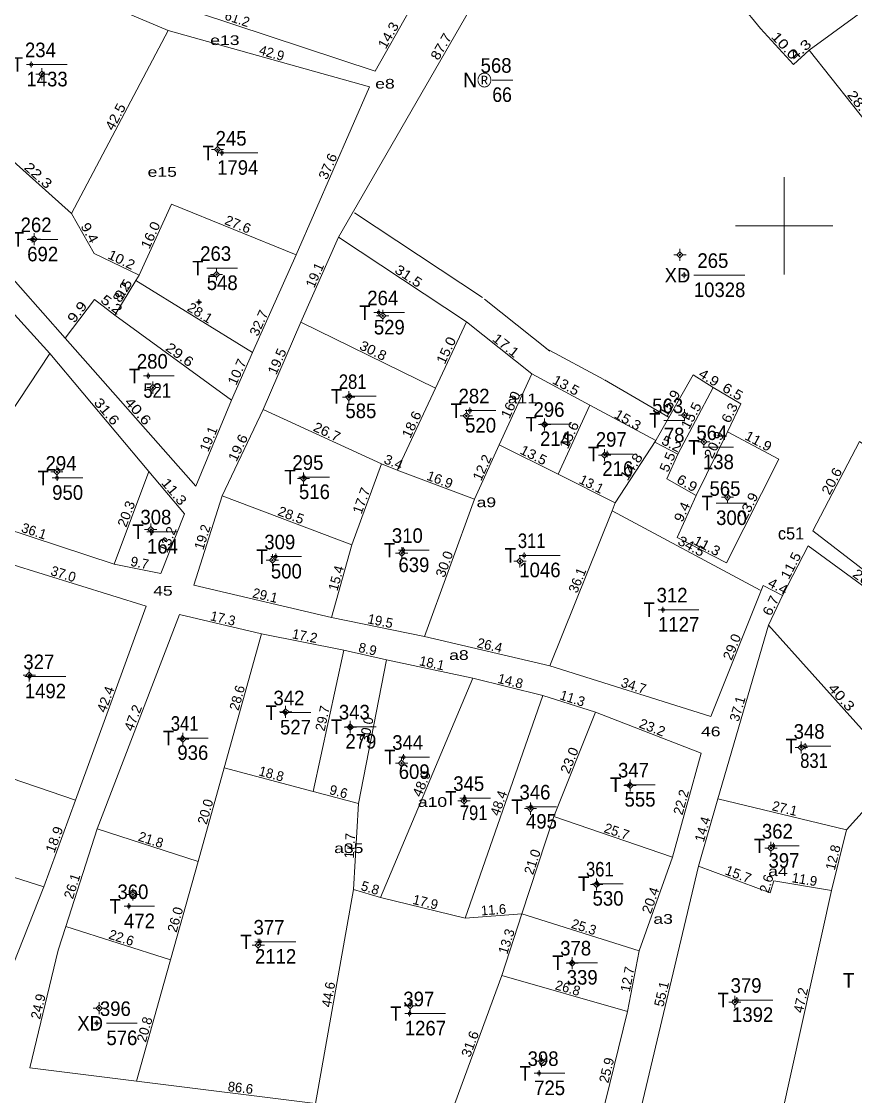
# Model space of a CAD drawing. Header units: metres. Extents: x 399620 to 400794, y 48506 to 49842.
# Drawn here: x 400043.2 to 400214.7, y 49221 to 49442 of the extents above; entities that cross this region are included whole.
import ezdxf
from ezdxf.enums import TextEntityAlignment as Align

# ---------------------------------------------------------------- set-up
doc = ezdxf.new("R2010")
doc.units = ezdxf.units.M
doc.header["$LTSCALE"] = 0.8
for name, color, linetype, lineweight in [('11', 7, 'Continuous', 13), ('15', 7, 'Continuous', 13), ('22', 7, 'Continuous', 13), ('51', 7, 'Continuous', 13), ('63', 7, 'Continuous', 13)]:
    doc.layers.add(name, color=color, linetype=linetype, lineweight=lineweight)
doc.layers.add('50', color=7, linetype='Continuous')

msp = doc.modelspace()

# ---------------------------------------------------------------- hatches: boundary and pattern name
at = {"layer": '11'}
for points in [[(400047.5306, 49431.1962, 1), (400047.2306, 49431.1962, 1)], [(400083.6585, 49415.694, 1), (400083.3585, 49415.694, 1)], [(400045.9972, 49397.2714, 1), (400045.6972, 49397.2714, 1)], [(400178.7148, 49394.0635, 1), (400178.4148, 49394.0635, 1)], [(400083.4556, 49390.0342, 1), (400083.1556, 49390.0342, 1)], [(400117.6182, 49381.5288, 1), (400117.3182, 49381.5288, 1)], [(400070.3777, 49366.7545, 1), (400070.0777, 49366.7545, 1)], [(400070.3777, 49366.7545, 1), (400070.0777, 49366.7545, 1)], [(400110.6333, 49364.7572, 1), (400110.3333, 49364.7572, 1)], [(400134.8128, 49360.92, 1), (400134.5128, 49360.92, 1)], [(400179.635, 49361.0845, 1), (400179.335, 49361.0845, 1)], [(400150.904, 49359.1722, 1), (400150.604, 49359.1722, 1)], [(400183.6151, 49355.6138, 1), (400183.3151, 49355.6138, 1)], [(400163.2279, 49352.847, 1), (400162.9279, 49352.847, 1)], [(400050.637, 49349.4308, 1), (400050.337, 49349.4308, 1)], [(400101.332, 49348.0706, 1), (400101.032, 49348.0706, 1)], [(400188.4885, 49344.1966, 1), (400188.1885, 49344.1966, 1)], [(400069.9347, 49337.564, 1), (400069.6347, 49337.564, 1)], [(400121.5345, 49332.6867, 1), (400121.2345, 49332.6867, 1)], [(400094.9427, 49331.2607, 1), (400094.6427, 49331.2607, 1)], [(400145.8408, 49331.0412, 1), (400145.5408, 49331.0412, 1)], [(400044.9686, 49307.5931, 1), (400044.6686, 49307.5931, 1)], [(400097.6712, 49300.0731, 1), (400097.3712, 49300.0731, 1)], [(400110.9609, 49296.9588, 1), (400110.6609, 49296.9588, 1)], [(400076.5346, 49294.4813, 1), (400076.2346, 49294.4813, 1)], [(400203.6706, 49292.7309, 1), (400203.3706, 49292.7309, 1)], [(400121.4972, 49289.4959, 1), (400121.1972, 49289.4959, 1)], [(400168.4569, 49284.9253, 1), (400168.1569, 49284.9253, 1)], [(400134.325, 49281.7639, 1), (400134.025, 49281.7639, 1)], [(400147.9978, 49280.1695, 1), (400147.6978, 49280.1695, 1)], [(400197.4321, 49272.0739, 1), (400197.1321, 49272.0739, 1)], [(400161.5983, 49264.5879, 1), (400161.2983, 49264.5879, 1)], [(400066.2202, 49262.5126, 1), (400065.9202, 49262.5126, 1)], [(400092.0357, 49252.1216, 1), (400091.7357, 49252.1216, 1)], [(400156.5471, 49248.3903, 1), (400156.2471, 49248.3903, 1)], [(400123.2628, 49239.6268, 1), (400122.9628, 49239.6268, 1)], [(400190.0228, 49240.3983, 1), (400189.7228, 49240.3983, 1)], [(400059.3248, 49239.1563, 1), (400059.0248, 49239.1563, 1)], [(400150.2345, 49228.2391, 1), (400149.9345, 49228.2391, 1)]]:
    msp.add_hatch(color=256, dxfattribs=at).paths.add_polyline_path(points)
at = {"layer": '51'}
for points in [[(400045.3059, 49433.1987, 1), (400045.1559, 49433.1987, 1)], [(400084.5069, 49415.0204, 1), (400084.3569, 49415.0204, 1)], [(400045.4666, 49397.2248, 1), (400045.3166, 49397.2248, 1)], [(400179.49, 49389.8744, 1), (400179.34, 49389.8744, 1)], [(400079.7503, 49384.3149, 1), (400079.6003, 49384.3149, 1)], [(400116.7142, 49382.1852, 1), (400116.5642, 49382.1852, 1)], [(400069.3567, 49369.165, 1), (400069.2067, 49369.165, 1)], [(400110.8743, 49364.975, 1), (400110.7243, 49364.975, 1)], [(400135.4844, 49362.0151, 1), (400135.3344, 49362.0151, 1)], [(400150.8982, 49359.2448, 1), (400150.7482, 49359.2448, 1)], [(400163.6927, 49353.0954, 1), (400163.5427, 49353.0954, 1)], [(400050.5992, 49348.184, 1), (400050.4492, 49348.184, 1)], [(400101.334, 49348.3405, 1), (400101.184, 49348.3405, 1)], [(400070.0838, 49337.1166, 1), (400069.9338, 49337.1166, 1)], [(400121.7791, 49333.3246, 1), (400121.6291, 49333.3246, 1)], [(400146.6238, 49332.2548, 1), (400146.4738, 49332.2548, 1)], [(400095.5574, 49332.0053, 1), (400095.4074, 49332.0053, 1)], [(400175.149, 49321.0749, 1), (400174.999, 49321.0749, 1)], [(400044.9744, 49307.3652, 1), (400044.8244, 49307.3652, 1)], [(400097.4368, 49299.9296, 1), (400097.2868, 49299.9296, 1)], [(400110.877, 49297.0204, 1), (400110.727, 49297.0204, 1)], [(400076.3309, 49294.6896, 1), (400076.1809, 49294.6896, 1)], [(400204.365, 49293.0485, 1), (400204.215, 49293.0485, 1)], [(400121.8396, 49290.7773, 1), (400121.6896, 49290.7773, 1)], [(400168.2684, 49285.0898, 1), (400168.1184, 49285.0898, 1)], [(400134.3929, 49282.3151, 1), (400134.2429, 49282.3151, 1)], [(400147.9998, 49280.5556, 1), (400147.8498, 49280.5556, 1)], [(400197.8489, 49272.5251, 1), (400197.6989, 49272.5251, 1)], [(400161.6834, 49264.7155, 1), (400161.5334, 49264.7155, 1)], [(400065.3616, 49260.09, 1), (400065.2116, 49260.09, 1)], [(400092.2874, 49252.7797, 1), (400092.1374, 49252.7797, 1)], [(400156.3719, 49248.4748, 1), (400156.2219, 49248.4748, 1)], [(400190.3589, 49240.8056, 1), (400190.2089, 49240.8056, 1)], [(400123.0843, 49238.0346, 1), (400122.9343, 49238.0346, 1)], [(400058.7591, 49236.0402, 1), (400058.6091, 49236.0402, 1)], [(400149.6795, 49225.7634, 1), (400149.5295, 49225.7634, 1)]]:
    msp.add_hatch(color=256, dxfattribs=at).paths.add_polyline_path(points)

# ---------------------------------------------------------------- linework, layer by layer
at = {"layer": '11'}
for p, q in [((400047.38, 49432.45), (400047.38, 49431.82)), ((400046.76, 49431.2), (400046.13, 49431.2)), ((400047.38, 49430.57), (400047.38, 49429.95)), ((400048.63, 49431.2), (400048.01, 49431.2)), ((400083.51, 49416.94), (400083.51, 49416.32)), ((400082.88, 49415.69), (400082.26, 49415.69)), ((400083.51, 49415.07), (400083.51, 49414.44)), ((400084.76, 49415.69), (400084.13, 49415.69)), ((400045.85, 49398.52), (400045.85, 49397.9)), ((400045.22, 49397.27), (400044.6, 49397.27)), ((400045.85, 49396.65), (400045.85, 49396.02)), ((400047.1, 49397.27), (400046.47, 49397.27)), ((400178.57, 49395.31), (400178.57, 49394.69)), ((400177.94, 49394.06), (400177.32, 49394.06)), ((400178.57, 49393.44), (400178.57, 49392.81)), ((400179.82, 49394.06), (400179.19, 49394.06)), ((400082.68, 49390.03), (400082.06, 49390.03)), ((400083.31, 49391.28), (400083.31, 49390.66)), ((400084.56, 49390.03), (400083.93, 49390.03)), ((400083.31, 49389.41), (400083.31, 49388.78)), ((400116.84, 49381.53), (400116.22, 49381.53)), ((400117.47, 49382.78), (400117.47, 49382.15)), ((400117.47, 49380.9), (400117.47, 49380.28)), ((400118.72, 49381.53), (400118.09, 49381.53)), ((400070.23, 49368), (400070.23, 49367.38)), ((400070.23, 49368), (400070.23, 49367.38)), ((400069.6, 49366.75), (400068.98, 49366.75)), ((400069.6, 49366.75), (400068.98, 49366.75)), ((400070.23, 49366.13), (400070.23, 49365.5)), ((400070.23, 49366.13), (400070.23, 49365.5)), ((400071.48, 49366.75), (400070.85, 49366.75)), ((400071.48, 49366.75), (400070.85, 49366.75)), ((400110.48, 49366.01), (400110.48, 49365.38)), ((400109.86, 49364.76), (400109.23, 49364.76)), ((400110.48, 49364.13), (400110.48, 49363.51)), ((400111.73, 49364.76), (400111.11, 49364.76)), ((400134.04, 49360.92), (400133.41, 49360.92)), ((400134.66, 49362.17), (400134.66, 49361.54)), ((400135.91, 49360.92), (400135.29, 49360.92)), ((400178.86, 49361.08), (400178.24, 49361.08)), ((400179.49, 49362.33), (400179.49, 49361.71)), ((400180.74, 49361.08), (400180.11, 49361.08)), ((400134.66, 49360.29), (400134.66, 49359.67)), ((400150.13, 49359.17), (400149.5, 49359.17)), ((400150.75, 49360.42), (400150.75, 49359.8)), ((400152, 49359.17), (400151.38, 49359.17)), ((400179.49, 49360.46), (400179.49, 49359.83)), ((400150.75, 49358.55), (400150.75, 49357.92)), ((400183.47, 49356.86), (400183.47, 49356.24)), ((400182.84, 49355.61), (400182.22, 49355.61)), ((400183.47, 49354.99), (400183.47, 49354.36)), ((400184.72, 49355.61), (400184.09, 49355.61)), ((400162.45, 49352.85), (400161.83, 49352.85)), ((400163.08, 49354.1), (400163.08, 49353.47)), ((400163.08, 49352.22), (400163.08, 49351.6)), ((400164.33, 49352.85), (400163.7, 49352.85)), ((400050.49, 49350.68), (400050.49, 49350.06)), ((400049.86, 49349.43), (400049.24, 49349.43)), ((400050.49, 49348.81), (400050.49, 49348.18)), ((400051.74, 49349.43), (400051.11, 49349.43)), ((400100.56, 49348.07), (400099.93, 49348.07)), ((400101.18, 49349.32), (400101.18, 49348.7)), ((400102.43, 49348.07), (400101.81, 49348.07)), ((400101.18, 49347.45), (400101.18, 49346.82)), ((400188.34, 49345.45), (400188.34, 49344.82)), ((400187.71, 49344.2), (400187.09, 49344.2)), ((400188.34, 49343.57), (400188.34, 49342.95)), ((400189.59, 49344.2), (400188.96, 49344.2)), ((400069.78, 49338.81), (400069.78, 49338.19)), ((400069.16, 49337.56), (400068.53, 49337.56)), ((400069.78, 49336.94), (400069.78, 49336.31)), ((400071.03, 49337.56), (400070.41, 49337.56)), ((400094.79, 49332.51), (400094.79, 49331.89)), ((400120.76, 49332.69), (400120.13, 49332.69)), ((400121.38, 49333.94), (400121.38, 49333.31)), ((400122.63, 49332.69), (400122.01, 49332.69)), ((400145.69, 49332.29), (400145.69, 49331.67)), ((400094.17, 49331.26), (400093.54, 49331.26)), ((400094.79, 49330.64), (400094.79, 49330.01)), ((400096.04, 49331.26), (400095.42, 49331.26)), ((400121.38, 49332.06), (400121.38, 49331.44)), ((400145.07, 49331.04), (400144.44, 49331.04)), ((400145.69, 49330.42), (400145.69, 49329.79)), ((400146.94, 49331.04), (400146.32, 49331.04)), ((400044.82, 49308.84), (400044.82, 49308.22)), ((400044.19, 49307.59), (400043.57, 49307.59)), ((400044.82, 49306.97), (400044.82, 49306.34)), ((400046.07, 49307.59), (400045.44, 49307.59)), ((400097.52, 49301.32), (400097.52, 49300.7)), ((400096.9, 49300.07), (400096.27, 49300.07)), ((400097.52, 49299.45), (400097.52, 49298.82)), ((400098.77, 49300.07), (400098.15, 49300.07)), ((400110.19, 49296.96), (400109.56, 49296.96)), ((400110.81, 49298.21), (400110.81, 49297.58)), ((400112.06, 49296.96), (400111.44, 49296.96)), ((400076.38, 49295.73), (400076.38, 49295.11)), ((400110.81, 49296.33), (400110.81, 49295.71)), ((400075.76, 49294.48), (400075.13, 49294.48)), ((400076.38, 49293.86), (400076.38, 49293.23)), ((400077.63, 49294.48), (400077.01, 49294.48)), ((400202.9, 49292.73), (400202.27, 49292.73)), ((400203.52, 49293.98), (400203.52, 49293.36)), ((400204.77, 49292.73), (400204.15, 49292.73)), ((400121.35, 49290.75), (400121.35, 49290.12)), ((400203.52, 49292.11), (400203.52, 49291.48)), ((400120.72, 49289.5), (400120.1, 49289.5)), ((400121.35, 49288.87), (400121.35, 49288.25)), ((400122.6, 49289.5), (400121.97, 49289.5)), ((400168.31, 49286.18), (400168.31, 49285.55)), ((400167.68, 49284.93), (400167.06, 49284.93)), ((400168.31, 49284.3), (400168.31, 49283.68)), ((400169.56, 49284.93), (400168.93, 49284.93)), ((400133.55, 49281.76), (400132.93, 49281.76)), ((400134.18, 49283.01), (400134.18, 49282.39)), ((400135.43, 49281.76), (400134.8, 49281.76)), ((400147.85, 49281.42), (400147.85, 49280.79)), ((400134.18, 49281.14), (400134.18, 49280.51)), ((400147.22, 49280.17), (400146.6, 49280.17)), ((400147.85, 49279.54), (400147.85, 49278.92)), ((400149.1, 49280.17), (400148.47, 49280.17)), ((400197.28, 49273.32), (400197.28, 49272.7)), ((400196.66, 49272.07), (400196.03, 49272.07)), ((400197.28, 49271.45), (400197.28, 49270.82)), ((400198.53, 49272.07), (400197.91, 49272.07)), ((400066.07, 49263.76), (400066.07, 49263.14)), ((400160.82, 49264.59), (400160.2, 49264.59)), ((400161.45, 49265.84), (400161.45, 49265.21)), ((400161.45, 49263.96), (400161.45, 49263.34)), ((400162.7, 49264.59), (400162.07, 49264.59)), ((400065.45, 49262.51), (400064.82, 49262.51)), ((400066.07, 49261.89), (400066.07, 49261.26)), ((400067.32, 49262.51), (400066.7, 49262.51)), ((400091.89, 49253.37), (400091.89, 49252.75)), ((400091.26, 49252.12), (400090.64, 49252.12)), ((400091.89, 49251.5), (400091.89, 49250.87)), ((400093.14, 49252.12), (400092.51, 49252.12)), ((400155.77, 49248.39), (400155.15, 49248.39)), ((400156.4, 49249.64), (400156.4, 49249.02)), ((400157.65, 49248.39), (400157.02, 49248.39)), ((400156.4, 49247.77), (400156.4, 49247.14)), ((400189.87, 49241.65), (400189.87, 49241.02)), ((400059.18, 49240.41), (400059.18, 49239.78)), ((400122.49, 49239.63), (400121.86, 49239.63)), ((400123.11, 49240.88), (400123.11, 49240.25)), ((400124.36, 49239.63), (400123.74, 49239.63)), ((400189.25, 49240.4), (400188.62, 49240.4)), ((400189.87, 49239.77), (400189.87, 49239.15)), ((400191.12, 49240.4), (400190.5, 49240.4)), ((400058.55, 49239.16), (400057.93, 49239.16)), ((400059.18, 49238.53), (400059.18, 49237.91)), ((400060.43, 49239.16), (400059.8, 49239.16)), ((400123.11, 49239), (400123.11, 49238.38)), ((400150.08, 49229.49), (400150.08, 49228.86)), ((400149.46, 49228.24), (400148.83, 49228.24)), ((400150.08, 49227.61), (400150.08, 49226.99)), ((400151.33, 49228.24), (400150.71, 49228.24))]:
    msp.add_line(p, q, dxfattribs=at)
for points in [[(400047.38, 49431.82), (400046.76, 49431.2), (400047.38, 49430.57), (400048.01, 49431.2)], [(400083.51, 49416.32), (400082.88, 49415.69), (400083.51, 49415.07), (400084.13, 49415.69)], [(400045.85, 49397.9), (400045.22, 49397.27), (400045.85, 49396.65), (400046.47, 49397.27)], [(400178.57, 49394.69), (400177.94, 49394.06), (400178.57, 49393.44), (400179.19, 49394.06)], [(400083.31, 49390.66), (400082.68, 49390.03), (400083.31, 49389.41), (400083.93, 49390.03)], [(400117.47, 49382.15), (400116.84, 49381.53), (400117.47, 49380.9), (400118.09, 49381.53)], [(400070.23, 49367.38), (400069.6, 49366.75), (400070.23, 49366.13), (400070.85, 49366.75)], [(400070.23, 49367.38), (400069.6, 49366.75), (400070.23, 49366.13), (400070.85, 49366.75)], [(400110.48, 49365.38), (400109.86, 49364.76), (400110.48, 49364.13), (400111.11, 49364.76)], [(400134.66, 49361.54), (400134.04, 49360.92), (400134.66, 49360.29), (400135.29, 49360.92)], [(400179.49, 49361.71), (400178.86, 49361.08), (400179.49, 49360.46), (400180.11, 49361.08)], [(400150.75, 49359.8), (400150.13, 49359.17), (400150.75, 49358.55), (400151.38, 49359.17)], [(400183.47, 49356.24), (400182.84, 49355.61), (400183.47, 49354.99), (400184.09, 49355.61)], [(400163.08, 49353.47), (400162.45, 49352.85), (400163.08, 49352.22), (400163.7, 49352.85)], [(400050.49, 49350.06), (400049.86, 49349.43), (400050.49, 49348.81), (400051.11, 49349.43)], [(400101.18, 49348.7), (400100.56, 49348.07), (400101.18, 49347.45), (400101.81, 49348.07)], [(400188.34, 49344.82), (400187.71, 49344.2), (400188.34, 49343.57), (400188.96, 49344.2)], [(400069.78, 49338.19), (400069.16, 49337.56), (400069.78, 49336.94), (400070.41, 49337.56)], [(400121.38, 49333.31), (400120.76, 49332.69), (400121.38, 49332.06), (400122.01, 49332.69)], [(400094.79, 49331.89), (400094.17, 49331.26), (400094.79, 49330.64), (400095.42, 49331.26)], [(400145.69, 49331.67), (400145.07, 49331.04), (400145.69, 49330.42), (400146.32, 49331.04)], [(400044.82, 49308.22), (400044.19, 49307.59), (400044.82, 49306.97), (400045.44, 49307.59)], [(400097.52, 49300.7), (400096.9, 49300.07), (400097.52, 49299.45), (400098.15, 49300.07)], [(400110.81, 49297.58), (400110.19, 49296.96), (400110.81, 49296.33), (400111.44, 49296.96)], [(400076.38, 49295.11), (400075.76, 49294.48), (400076.38, 49293.86), (400077.01, 49294.48)], [(400203.52, 49293.36), (400202.9, 49292.73), (400203.52, 49292.11), (400204.15, 49292.73)], [(400121.35, 49290.12), (400120.72, 49289.5), (400121.35, 49288.87), (400121.97, 49289.5)], [(400168.31, 49285.55), (400167.68, 49284.93), (400168.31, 49284.3), (400168.93, 49284.93)], [(400134.18, 49282.39), (400133.55, 49281.76), (400134.18, 49281.14), (400134.8, 49281.76)], [(400147.85, 49280.79), (400147.22, 49280.17), (400147.85, 49279.54), (400148.47, 49280.17)], [(400197.28, 49272.7), (400196.66, 49272.07), (400197.28, 49271.45), (400197.91, 49272.07)], [(400161.45, 49265.21), (400160.82, 49264.59), (400161.45, 49263.96), (400162.07, 49264.59)], [(400066.07, 49263.14), (400065.45, 49262.51), (400066.07, 49261.89), (400066.7, 49262.51)], [(400091.89, 49252.75), (400091.26, 49252.12), (400091.89, 49251.5), (400092.51, 49252.12)], [(400156.4, 49249.02), (400155.77, 49248.39), (400156.4, 49247.77), (400157.02, 49248.39)], [(400059.18, 49239.78), (400058.55, 49239.16), (400059.18, 49238.53), (400059.8, 49239.16)], [(400123.11, 49240.25), (400122.49, 49239.63), (400123.11, 49239), (400123.74, 49239.63)], [(400189.87, 49241.02), (400189.25, 49240.4), (400189.87, 49239.77), (400190.5, 49240.4)], [(400150.08, 49228.86), (400149.46, 49228.24), (400150.08, 49227.61), (400150.71, 49228.24)]]:
    msp.add_lwpolyline(points, close=True, dxfattribs=at)
for centre in [(400047.3806, 49431.1962), (400083.5085, 49415.694), (400045.8472, 49397.2714), (400178.5648, 49394.0635), (400083.3056, 49390.0342), (400117.4682, 49381.5288), (400070.2277, 49366.7545), (400070.2277, 49366.7545), (400110.4833, 49364.7572), (400134.6628, 49360.92), (400179.485, 49361.0845), (400150.754, 49359.1722), (400183.4651, 49355.6138), (400163.0779, 49352.847), (400050.487, 49349.4308), (400101.182, 49348.0706), (400188.3385, 49344.1966), (400069.7847, 49337.564), (400121.3845, 49332.6867), (400094.7927, 49331.2607), (400145.6908, 49331.0412), (400044.8186, 49307.5931), (400097.5212, 49300.0731), (400110.8109, 49296.9588), (400076.3846, 49294.4813), (400203.5206, 49292.7309), (400121.3472, 49289.4959), (400168.3069, 49284.9253), (400134.175, 49281.7639), (400147.8478, 49280.1695), (400197.2821, 49272.0739), (400161.4483, 49264.5879), (400066.0702, 49262.5126), (400091.8857, 49252.1216), (400156.3971, 49248.3903), (400123.1128, 49239.6268), (400189.8728, 49240.3983), (400059.1748, 49239.1563), (400150.0845, 49228.2391)]:
    msp.add_circle(centre, 0.15, dxfattribs=at)
at = {"layer": '15'}
for p, q in [((400044.23, 49433.2), (400052.63, 49433.2)), ((400140, 49430), (400144.2, 49430)), ((400083.43, 49415.02), (400091.83, 49415.02)), ((400044.39, 49397.22), (400050.69, 49397.22)), ((400081.3, 49391.32), (400087.6, 49391.32)), ((400181.42, 49389.87), (400191.92, 49389.87)), ((400115.64, 49382.18), (400121.94, 49382.18)), ((400068.28, 49369.16), (400074.58, 49369.16)), ((400109.8, 49364.98), (400116.1, 49364.98)), ((400134.41, 49362.02), (400140.71, 49362.02)), ((400149.82, 49359.24), (400156.12, 49359.24)), ((400175.26, 49360), (400179.46, 49360)), ((400183.3, 49354.48), (400189.6, 49354.48)), ((400162.62, 49353.1), (400168.92, 49353.1)), ((400049.52, 49348.18), (400055.82, 49348.18)), ((400100.26, 49348.34), (400106.56, 49348.34)), ((400186, 49343), (400192.3, 49343)), ((400069.01, 49337.12), (400075.31, 49337.12)), ((400120.7, 49333.32), (400127, 49333.32)), ((400145.55, 49332.26), (400153.95, 49332.26)), ((400094.48, 49332), (400100.78, 49332)), ((400174.07, 49321.08), (400182.47, 49321.08)), ((400043.9, 49307.36), (400052.3, 49307.36)), ((400096.36, 49299.93), (400102.66, 49299.93)), ((400109.8, 49297.02), (400116.1, 49297.02)), ((400075.26, 49294.69), (400081.56, 49294.69)), ((400203.29, 49293.05), (400209.59, 49293.05)), ((400120.76, 49290.78), (400127.06, 49290.78)), ((400167.19, 49285.09), (400173.49, 49285.09)), ((400133.32, 49282.32), (400139.62, 49282.32)), ((400146.92, 49280.56), (400153.22, 49280.56)), ((400196.77, 49272.52), (400203.07, 49272.52)), ((400160.61, 49264.72), (400166.91, 49264.72)), ((400064.29, 49260.09), (400070.59, 49260.09)), ((400091.21, 49252.78), (400099.61, 49252.78)), ((400155.3, 49248.48), (400161.6, 49248.48)), ((400189.28, 49240.81), (400197.68, 49240.81)), ((400122.01, 49238.04), (400130.41, 49238.04)), ((400060.68, 49236.04), (400066.98, 49236.04)), ((400148.6, 49225.76), (400154.9, 49225.76))]:
    msp.add_line(p, q, dxfattribs=at)
at = {"layer": '22'}
for p, q in [((400235.36, 49458.41), (400205.13, 49436.13)), ((400073.37, 49440.18), (400039.88, 49454.41)), ((400053.47, 49402.56), (400073.37, 49440.18)), ((400052.19, 49376.94), (400025.71, 49406.93)), ((400111.7, 49402.72), (400137.98, 49385.25)), ((400108.38, 49397.72), (400134.66, 49380.25)), ((400099.66, 49394.09), (400090.71, 49373.94)), ((400066.74, 49388.75), (400067.42, 49389.86)), ((400062.42, 49381.67), (400066.74, 49388.75)), ((400062.42, 49381.67), (400066.74, 49388.75)), ((400066.74, 49388.75), (400090.71, 49373.94)), ((400151.83, 49374.25), (400138.4, 49384.94)), ((400062.42, 49381.67), (400086.36, 49364.16)), ((400100.65, 49380.19), (400128.33, 49366.65)), ((400134.66, 49380.25), (400128.33, 49366.65)), ((400150.92, 49374.85), (400162.89, 49368.44)), ((400027.9, 49341.76), (400049.02, 49373.77)), ((400049.02, 49373.77), (400069.41, 49349.52)), ((400148.09, 49369.56), (400160.06, 49363.15)), ((400163.07, 49368.34), (400176.35, 49360.64)), ((400128.33, 49366.65), (400120.46, 49349.76)), ((400092.88, 49362.28), (400117.22, 49351.08)), ((400188.32, 49357.69), (400181.93, 49344.56)), ((400173.34, 49355.45), (400173.39, 49355.54)), ((400117.22, 49351.08), (400111.15, 49334.4)), ((400062.28, 49330.47), (400069.41, 49349.52)), ((400165.26, 49343.04), (400153.51, 49348.93)), ((400084.49, 49344.52), (400111.15, 49334.4)), ((400136.37, 49343.78), (400126.09, 49315.57)), ((400195.06, 49325.07), (400164.61, 49341.42)), ((400111.15, 49334.4), (400106.97, 49319.49)), ((400199.64, 49323.98), (400196.75, 49317.92)), ((400103.14, 49283.73), (400109.48, 49312.79)), ((400117, 49261.87), (400136, 49306.97)), ((400134.44, 49257.66), (400150.38, 49303.45)), ((400022.06, 49292.79), (400054.33, 49281.95)), ((400047.79, 49264.12), (400054.33, 49281.95)), ((400186.38, 49282.22), (400212.78, 49275.83)), ((400152.63, 49278.53), (400146.09, 49258.52)), ((400058.74, 49275.99), (400079.5, 49269.3)), ((400169.61, 49214.68), (400182.38, 49268.37)), ((400034.18, 49229.69), (400047.79, 49264.12)), ((400103.65, 49219.56), (400111.45, 49263.57)), ((400209.72, 49263.37), (400199.54, 49217.22)), ((400146.09, 49258.52), (400134.44, 49257.66)), ((400141.99, 49245.83), (400146.09, 49258.52)), ((400146.09, 49258.52), (400170.22, 49250.9)), ((400052.3, 49255.91), (400073.85, 49249.08)), ((400141.99, 49245.83), (400131.03, 49216.16)), ((400141.99, 49245.83), (400167.8, 49238.43)), ((400161.57, 49213.24), (400167.8, 49238.43))]:
    msp.add_line(p, q, dxfattribs=at)
for points in [[(400108.38, 49397.72), (400152.22, 49473.76), (400156.06, 49479.22)], [(400123, 49444.32), (400115.94, 49431.86), (400057.79, 49451.12)], [(400205.13, 49436.13), (400201.94, 49433.18), (400195.14, 49440.59), (400187.04, 49450.52)], [(400099.66, 49394.09), (400114.73, 49428.59), (400073.37, 49440.18)], [(400246.9, 49436.16), (400222.98, 49413.64), (400205.13, 49436.13)], [(400020.12, 49432.46), (400036.8, 49417.51), (400053.47, 49402.56)], [(400049.02, 49373.77), (400022.61, 49402.9), (400010.21, 49415.52)], [(400067.42, 49389.86), (400074.04, 49404.47), (400099.66, 49394.09)], [(400053.47, 49402.56), (400058.15, 49394.33), (400067.42, 49389.86)], [(400084.49, 49344.52), (400092.88, 49362.28), (400100.65, 49380.19), (400108.38, 49397.72)], [(400052.19, 49376.94), (400058.25, 49384.87), (400062.42, 49381.67)], [(400136.37, 49343.78), (400141.44, 49354.98), (400148.09, 49369.56), (400134.66, 49380.25)], [(400086.36, 49364.16), (400079.05, 49346.48), (400052.19, 49376.94)], [(400090.71, 49373.94), (400086.36, 49364.16), (400090.71, 49373.94)], [(400173.39, 49355.54), (400181.26, 49369.35), (400185.42, 49366.76)], [(400062.28, 49330.47), (400027.9, 49341.76), (399996.53, 49353.78), (399983.75, 49358.46), (399963.59, 49365.64)], [(400185.42, 49366.76), (400178.13, 49353.07), (400173.39, 49355.54)], [(400185.42, 49366.76), (400191.12, 49363.44), (400188.32, 49357.69)], [(400141.44, 49354.98), (400153.51, 49348.93), (400160.06, 49363.15)], [(400160.06, 49363.15), (400173.61, 49355.86), (400165.26, 49343.04)], [(400181.93, 49344.56), (400178.01, 49335.92), (400188.11, 49330.7), (400198.9, 49352.03), (400188.32, 49357.69)], [(400226.02, 49353.74), (400223.66, 49354.98), (400221.38, 49351.57), (400215.47, 49355.65), (400205.91, 49337.29), (400228.56, 49319.79)], [(400181.93, 49344.56), (400175.89, 49347.99), (400178.13, 49353.07)], [(400117.22, 49351.08), (400120.46, 49349.76), (400136.37, 49343.78)], [(400069.41, 49349.52), (400076.72, 49340.83), (400071.85, 49328.53), (400062.28, 49330.47)], [(400106.97, 49319.49), (400078.61, 49326.14), (400084.49, 49344.52)], [(400165.26, 49343.04), (400164.61, 49341.42), (400151.8, 49309.53)], [(400054.33, 49281.95), (400068.84, 49321.8), (400033.46, 49332.78)], [(400199.64, 49323.98), (400204.93, 49334.2), (400226.3, 49318.61), (400243.1, 49300.53)], [(400199.64, 49323.98), (400195.7, 49326.05), (400184.93, 49299.11), (400151.8, 49309.53)], [(400092.57, 49316.13), (400075.68, 49320.08), (400058.74, 49275.99)], [(400151.8, 49309.53), (400126.09, 49315.57), (400106.97, 49319.49)], [(400182.38, 49268.37), (400186.38, 49282.22), (400196.75, 49317.92), (400223.69, 49287.88), (400212.78, 49275.83), (400209.72, 49263.37)], [(400073.85, 49249.08), (400079.5, 49269.3), (400084.88, 49288.57), (400092.57, 49316.13)], [(400161.2, 49299.98), (400150.38, 49303.45), (400136, 49306.97), (400118.24, 49310.79), (400109.48, 49312.79), (400092.57, 49316.13)], [(400111.45, 49263.57), (400112.5, 49281.25), (400118.24, 49310.79)], [(400177.04, 49270.2), (400152.63, 49278.53), (400161.2, 49299.98)], [(400177.04, 49270.2), (400182.93, 49291.61), (400161.2, 49299.98)], [(400022.06, 49292.79), (400016.46, 49274.01), (400047.79, 49264.12)], [(400112.5, 49281.25), (400103.14, 49283.73), (400084.88, 49288.57)], [(400058.74, 49275.99), (400052.3, 49255.91), (400050.76, 49251.09)], [(400167.8, 49238.43), (400170.22, 49250.9), (400177.04, 49270.2)], [(400209.72, 49263.37), (400197.89, 49265.35), (400197.13, 49262.83), (400182.38, 49268.37)], [(400111.45, 49263.57), (400117, 49261.87), (400134.44, 49257.66)], [(400050.76, 49251.09), (400044.95, 49226.84), (400066.88, 49224.12)], [(400066.88, 49224.12), (400072.49, 49244.19), (400073.85, 49249.08)], [(400066.88, 49224.12), (400103.65, 49219.56), (400131.03, 49216.16), (400161.57, 49213.24)]]:
    msp.add_lwpolyline(points, dxfattribs=at)
at = {"layer": '51'}
for p, q in [((400044.92, 49433.2), (400044.61, 49433.2)), ((400045.23, 49433.82), (400045.23, 49433.51)), ((400045.23, 49432.89), (400045.23, 49432.57)), ((400045.86, 49433.2), (400045.54, 49433.2)), ((400084.12, 49415.02), (400083.81, 49415.02)), ((400084.43, 49415.65), (400084.43, 49415.33)), ((400084.43, 49414.71), (400084.43, 49414.4)), ((400085.06, 49415.02), (400084.74, 49415.02)), ((400045.08, 49397.22), (400044.77, 49397.22)), ((400045.39, 49397.85), (400045.39, 49397.54)), ((400045.39, 49396.91), (400045.39, 49396.6)), ((400046.02, 49397.22), (400045.7, 49397.22)), ((400179.1, 49389.87), (400178.79, 49389.87)), ((400179.42, 49390.5), (400179.42, 49390.19)), ((400180.04, 49389.87), (400179.73, 49389.87)), ((400179.42, 49389.56), (400179.42, 49389.25)), ((400079.36, 49384.31), (400079.05, 49384.31)), ((400079.68, 49384.94), (400079.68, 49384.63)), ((400079.68, 49384), (400079.68, 49383.69)), ((400080.3, 49384.31), (400079.99, 49384.31)), ((400116.33, 49382.19), (400116.01, 49382.19)), ((400116.64, 49382.81), (400116.64, 49382.5)), ((400116.64, 49381.87), (400116.64, 49381.56)), ((400117.26, 49382.19), (400116.95, 49382.19)), ((400069.28, 49369.79), (400069.28, 49369.48)), ((400068.97, 49369.16), (400068.66, 49369.16)), ((400069.28, 49368.85), (400069.28, 49368.54)), ((400069.91, 49369.16), (400069.59, 49369.16)), ((400110.8, 49365.6), (400110.8, 49365.29)), ((400110.49, 49364.98), (400110.17, 49364.98)), ((400110.8, 49364.66), (400110.8, 49364.35)), ((400111.42, 49364.98), (400111.11, 49364.98)), ((400135.1, 49362.02), (400134.78, 49362.02)), ((400135.41, 49362.64), (400135.41, 49362.33)), ((400135.41, 49361.7), (400135.41, 49361.39)), ((400136.03, 49362.02), (400135.72, 49362.02)), ((400150.51, 49359.24), (400150.2, 49359.24)), ((400150.82, 49359.87), (400150.82, 49359.56)), ((400150.82, 49358.93), (400150.82, 49358.62)), ((400151.45, 49359.24), (400151.14, 49359.24)), ((400163.31, 49353.1), (400162.99, 49353.1)), ((400163.62, 49353.72), (400163.62, 49353.41)), ((400163.62, 49352.78), (400163.62, 49352.47)), ((400164.24, 49353.1), (400163.93, 49353.1)), ((400050.21, 49348.18), (400049.9, 49348.18)), ((400050.52, 49348.81), (400050.52, 49348.5)), ((400050.52, 49347.87), (400050.52, 49347.56)), ((400051.15, 49348.18), (400050.84, 49348.18)), ((400100.95, 49348.34), (400100.63, 49348.34)), ((400101.26, 49348.97), (400101.26, 49348.65)), ((400101.26, 49348.03), (400101.26, 49347.72)), ((400101.88, 49348.34), (400101.57, 49348.34)), ((400069.7, 49337.12), (400069.38, 49337.12)), ((400070.01, 49337.74), (400070.01, 49337.43)), ((400070.01, 49336.8), (400070.01, 49336.49)), ((400070.63, 49337.12), (400070.32, 49337.12)), ((400095.48, 49332.63), (400095.48, 49332.32)), ((400121.39, 49333.32), (400121.08, 49333.32)), ((400121.7, 49333.95), (400121.7, 49333.64)), ((400121.7, 49333.01), (400121.7, 49332.7)), ((400122.33, 49333.32), (400122.02, 49333.32)), ((400146.24, 49332.25), (400145.92, 49332.25)), ((400146.55, 49332.88), (400146.55, 49332.57)), ((400147.17, 49332.25), (400146.86, 49332.25)), ((400095.17, 49332.01), (400094.86, 49332.01)), ((400095.48, 49331.69), (400095.48, 49331.38)), ((400096.11, 49332.01), (400095.8, 49332.01)), ((400146.55, 49331.94), (400146.55, 49331.63)), ((400175.07, 49321.7), (400175.07, 49321.39)), ((400174.76, 49321.07), (400174.45, 49321.07)), ((400175.07, 49320.76), (400175.07, 49320.45)), ((400175.7, 49321.07), (400175.39, 49321.07)), ((400044.9, 49307.99), (400044.9, 49307.68)), ((400044.59, 49307.37), (400044.27, 49307.37)), ((400044.9, 49307.05), (400044.9, 49306.74)), ((400045.52, 49307.37), (400045.21, 49307.37)), ((400097.05, 49299.93), (400096.74, 49299.93)), ((400097.36, 49300.55), (400097.36, 49300.24)), ((400097.36, 49299.62), (400097.36, 49299.3)), ((400097.99, 49299.93), (400097.67, 49299.93)), ((400110.49, 49297.02), (400110.18, 49297.02)), ((400110.8, 49297.65), (400110.8, 49297.33)), ((400111.43, 49297.02), (400111.11, 49297.02)), ((400075.94, 49294.69), (400075.63, 49294.69)), ((400076.26, 49295.31), (400076.26, 49295)), ((400076.88, 49294.69), (400076.57, 49294.69)), ((400110.8, 49296.71), (400110.8, 49296.4)), ((400076.26, 49294.38), (400076.26, 49294.06)), ((400203.98, 49293.05), (400203.67, 49293.05)), ((400204.29, 49293.67), (400204.29, 49293.36)), ((400204.29, 49292.74), (400204.29, 49292.42)), ((400204.92, 49293.05), (400204.6, 49293.05)), ((400121.45, 49290.78), (400121.14, 49290.78)), ((400121.76, 49291.4), (400121.76, 49291.09)), ((400121.76, 49290.46), (400121.76, 49290.15)), ((400122.39, 49290.78), (400122.08, 49290.78)), ((400167.88, 49285.09), (400167.57, 49285.09)), ((400168.19, 49285.71), (400168.19, 49285.4)), ((400168.19, 49284.78), (400168.19, 49284.46)), ((400168.82, 49285.09), (400168.51, 49285.09)), ((400134.01, 49282.32), (400133.69, 49282.32)), ((400134.32, 49282.94), (400134.32, 49282.63)), ((400134.32, 49282), (400134.32, 49281.69)), ((400134.94, 49282.32), (400134.63, 49282.32)), ((400147.61, 49280.56), (400147.3, 49280.56)), ((400147.92, 49281.18), (400147.92, 49280.87)), ((400147.92, 49280.24), (400147.92, 49279.93)), ((400148.55, 49280.56), (400148.24, 49280.56)), ((400197.46, 49272.53), (400197.15, 49272.53)), ((400197.77, 49273.15), (400197.77, 49272.84)), ((400198.4, 49272.53), (400198.09, 49272.53)), ((400197.77, 49272.21), (400197.77, 49271.9)), ((400161.3, 49264.72), (400160.98, 49264.72)), ((400161.61, 49265.34), (400161.61, 49265.03)), ((400161.61, 49264.4), (400161.61, 49264.09)), ((400162.23, 49264.72), (400161.92, 49264.72)), ((400064.97, 49260.09), (400064.66, 49260.09)), ((400065.29, 49260.72), (400065.29, 49260.4)), ((400065.29, 49259.78), (400065.29, 49259.47)), ((400065.91, 49260.09), (400065.6, 49260.09)), ((400091.9, 49252.78), (400091.59, 49252.78)), ((400092.21, 49253.4), (400092.21, 49253.09)), ((400092.84, 49252.78), (400092.53, 49252.78)), ((400092.21, 49252.47), (400092.21, 49252.15)), ((400155.98, 49248.47), (400155.67, 49248.47)), ((400156.3, 49249.1), (400156.3, 49248.79)), ((400156.92, 49248.47), (400156.61, 49248.47)), ((400156.3, 49248.16), (400156.3, 49247.85)), ((400189.97, 49240.81), (400189.66, 49240.81)), ((400190.28, 49241.43), (400190.28, 49241.12)), ((400190.28, 49240.49), (400190.28, 49240.18)), ((400190.91, 49240.81), (400190.6, 49240.81)), ((400122.7, 49238.03), (400122.38, 49238.03)), ((400123.01, 49238.66), (400123.01, 49238.35)), ((400123.01, 49237.72), (400123.01, 49237.41)), ((400123.63, 49238.03), (400123.32, 49238.03)), ((400058.37, 49236.04), (400058.06, 49236.04)), ((400058.68, 49236.67), (400058.68, 49236.35)), ((400058.68, 49235.73), (400058.68, 49235.42)), ((400059.31, 49236.04), (400059, 49236.04)), ((400149.6, 49226.39), (400149.6, 49226.08)), ((400149.29, 49225.76), (400148.98, 49225.76)), ((400149.6, 49225.45), (400149.6, 49225.14)), ((400150.23, 49225.76), (400149.92, 49225.76))]:
    msp.add_line(p, q, dxfattribs=at)
for centre, radius in [((400045.2309, 49433.1987), 0.3125), ((400045.2309, 49433.1987), 0.075), ((400084.4319, 49415.0204), 0.3125), ((400084.4319, 49415.0204), 0.075), ((400045.3916, 49397.2248), 0.3125), ((400045.3916, 49397.2248), 0.075), ((400179.415, 49389.8744), 0.3125), ((400179.415, 49389.8744), 0.075), ((400079.6753, 49384.3149), 0.3125), ((400079.6753, 49384.3149), 0.075), ((400116.6392, 49382.1852), 0.3125), ((400116.6392, 49382.1852), 0.075), ((400069.2817, 49369.165), 0.3125), ((400069.2817, 49369.165), 0.075), ((400110.7993, 49364.975), 0.3125), ((400110.7993, 49364.975), 0.075), ((400135.4094, 49362.0151), 0.3125), ((400135.4094, 49362.0151), 0.075), ((400150.8232, 49359.2448), 0.3125), ((400150.8232, 49359.2448), 0.075), ((400163.6177, 49353.0954), 0.3125), ((400163.6177, 49353.0954), 0.075), ((400050.5242, 49348.184), 0.3125), ((400050.5242, 49348.184), 0.075), ((400101.259, 49348.3405), 0.3125), ((400101.259, 49348.3405), 0.075), ((400070.0088, 49337.1166), 0.3125), ((400070.0088, 49337.1166), 0.075), ((400095.4824, 49332.0053), 0.3125), ((400121.7041, 49333.3246), 0.3125), ((400121.7041, 49333.3246), 0.075), ((400146.5488, 49332.2548), 0.3125), ((400146.5488, 49332.2548), 0.075), ((400095.4824, 49332.0053), 0.075), ((400175.074, 49321.0749), 0.3125), ((400175.074, 49321.0749), 0.075), ((400044.8994, 49307.3652), 0.3125), ((400044.8994, 49307.3652), 0.075), ((400097.3618, 49299.9296), 0.3125), ((400097.3618, 49299.9296), 0.075), ((400110.802, 49297.0204), 0.3125), ((400110.802, 49297.0204), 0.075), ((400076.2559, 49294.6896), 0.3125), ((400076.2559, 49294.6896), 0.075), ((400204.29, 49293.0485), 0.3125), ((400204.29, 49293.0485), 0.075), ((400121.7646, 49290.7773), 0.3125), ((400121.7646, 49290.7773), 0.075), ((400168.1934, 49285.0898), 0.3125), ((400168.1934, 49285.0898), 0.075), ((400134.3179, 49282.3151), 0.3125), ((400134.3179, 49282.3151), 0.075), ((400147.9248, 49280.5556), 0.3125), ((400147.9248, 49280.5556), 0.075), ((400197.7739, 49272.5251), 0.3125), ((400197.7739, 49272.5251), 0.075), ((400161.6084, 49264.7155), 0.3125), ((400161.6084, 49264.7155), 0.075), ((400065.2866, 49260.09), 0.3125), ((400065.2866, 49260.09), 0.075), ((400092.2124, 49252.7797), 0.3125), ((400092.2124, 49252.7797), 0.075), ((400156.2969, 49248.4748), 0.3125), ((400156.2969, 49248.4748), 0.075), ((400190.2839, 49240.8056), 0.3125), ((400190.2839, 49240.8056), 0.075), ((400123.0093, 49238.0346), 0.3125), ((400123.0093, 49238.0346), 0.075), ((400058.6841, 49236.0402), 0.3125), ((400058.6841, 49236.0402), 0.075), ((400149.6045, 49225.7634), 0.3125), ((400149.6045, 49225.7634), 0.075)]:
    msp.add_circle(centre, radius, dxfattribs=at)
at = {"layer": '63'}
for p, q in [((400200, 49390), (400200, 49410)), ((400190, 49400), (400210, 49400))]:
    msp.add_line(p, q, dxfattribs=at)

# ---------------------------------------------------------------- texts
at = {"layer": '15'}
for s, width, p in [('234', 0.95, (400043.93, 49434.7)), ('T', 0.95, (400041.23, 49431.7)), ('568', 0.95, (400137.6, 49431.5)), ('1433', 0.95, (400044.23, 49428.7)), ('66', 0.9, (400140, 49425.5)), ('245', 0.95, (400083.13, 49416.52)), ('T', 0.95, (400080.43, 49413.52)), ('1794', 0.95, (400083.43, 49410.52)), ('262', 0.95, (400043.04, 49398.72)), ('T', 0.95, (400041.39, 49395.72)), ('692', 0.95, (400044.39, 49392.72)), ('263', 0.95, (400079.95, 49392.82)), ('265', 0.95, (400182.16, 49391.37)), ('T', 0.95, (400078.3, 49389.82)), ('548', 0.95, (400081.3, 49386.82)), ('XD', 0.95, (400175.42, 49388.37)), ('10328', 0.95, (400181.42, 49385.37)), ('264', 0.95, (400114.29, 49383.68)), ('T', 0.95, (400112.64, 49380.68)), ('529', 0.95, (400115.64, 49377.68)), ('280', 0.95, (400066.93, 49370.66)), ('T', 0.95, (400065.28, 49367.66)), ('521', 0.85, (400068.28, 49364.66)), ('281', 0.85, (400108.45, 49366.48)), ('T', 0.95, (400106.8, 49363.48)), ('282', 0.95, (400133.06, 49363.52)), ('585', 0.95, (400109.8, 49360.48)), ('T', 0.95, (400131.41, 49360.52)), ('296', 0.95, (400148.47, 49360.74)), ('563', 0.95, (400172.86, 49361.5)), ('T', 0.95, (400172.26, 49358.5)), ('520', 0.95, (400134.41, 49357.52)), ('T', 0.95, (400146.82, 49357.74)), ('564', 0.95, (400181.95, 49355.98)), ('214', 0.95, (400149.82, 49354.74)), ('297', 0.95, (400161.27, 49354.6)), ('78', 0.95, (400175.26, 49355.5)), ('T', 0.95, (400159.62, 49351.6)), ('T', 0.95, (400180.3, 49352.98)), ('294', 0.95, (400048.17, 49349.68)), ('295', 0.95, (400098.91, 49349.84)), ('138', 0.95, (400183.3, 49349.98)), ('216', 0.95, (400162.62, 49348.6)), ('T', 0.95, (400046.52, 49346.68)), ('T', 0.95, (400097.26, 49346.84)), ('950', 0.95, (400049.52, 49343.68)), ('516', 0.95, (400100.26, 49343.84)), ('565', 0.95, (400184.65, 49344.5)), ('T', 0.95, (400183, 49341.5)), ('308', 0.95, (400067.66, 49338.62)), ('300', 0.95, (400186, 49338.5)), ('T', 0.95, (400066.01, 49335.62)), ('310', 0.95, (400119.35, 49334.82)), ('311', 0.85, (400145.25, 49333.76)), ('164', 0.95, (400069.01, 49332.62)), ('309', 0.95, (400093.13, 49333.5)), ('T', 0.95, (400117.7, 49331.82)), ('T', 0.95, (400091.48, 49330.5)), ('T', 0.95, (400142.55, 49330.76)), ('500', 0.95, (400094.48, 49327.5)), ('639', 0.95, (400120.7, 49328.82)), ('1046', 0.95, (400145.55, 49327.76)), ('312', 0.95, (400173.77, 49322.58)), ('T', 0.95, (400171.07, 49319.58)), ('1127', 0.95, (400174.07, 49316.58)), ('327', 0.95, (400043.6, 49308.86)), ('1492', 0.95, (400043.9, 49302.86)), ('342', 0.95, (400095.01, 49301.43)), ('T', 0.95, (400093.36, 49298.43)), ('343', 0.95, (400108.45, 49298.52)), ('341', 0.85, (400073.91, 49296.19)), ('527', 0.95, (400096.36, 49295.43)), ('T', 0.95, (400106.8, 49295.52)), ('348', 0.95, (400201.94, 49294.55)), ('T', 0.95, (400072.26, 49293.19)), ('279', 0.95, (400109.8, 49292.52)), ('344', 0.95, (400119.42, 49292.28)), ('936', 0.95, (400075.26, 49290.19)), ('T', 0.95, (400200.29, 49291.55)), ('T', 0.95, (400117.76, 49289.28)), ('831', 0.85, (400203.29, 49288.55)), ('609', 0.95, (400120.76, 49286.28)), ('347', 0.95, (400165.84, 49286.59)), ('345', 0.95, (400131.97, 49283.82)), ('T', 0.95, (400164.19, 49283.59)), ('T', 0.95, (400130.32, 49280.82)), ('346', 0.95, (400145.58, 49282.06)), ('555', 0.95, (400167.19, 49280.59)), ('T', 0.95, (400143.92, 49279.06)), ('791', 0.85, (400133.32, 49277.82)), ('495', 0.95, (400146.92, 49276.06)), ('362', 0.95, (400195.42, 49274.02)), ('T', 0.95, (400193.77, 49271.02)), ('397', 0.95, (400196.77, 49268.02)), ('361', 0.85, (400159.26, 49266.22)), ('T', 0.95, (400157.61, 49263.22)), ('360', 0.95, (400062.94, 49261.59)), ('T', 0.95, (400061.29, 49258.59)), ('530', 0.95, (400160.61, 49260.22)), ('472', 0.95, (400064.29, 49255.59)), ('377', 0.95, (400090.91, 49254.28)), ('T', 0.95, (400088.21, 49251.28)), ('378', 0.95, (400153.95, 49249.98)), ('2112', 0.95, (400091.21, 49248.28)), ('T', 0.95, (400152.3, 49246.98)), ('339', 0.95, (400155.3, 49243.98)), ('T', 0.95, (400212.09, 49243.39)), ('379', 0.95, (400188.98, 49242.31)), ('397', 0.95, (400121.71, 49239.54)), ('T', 0.95, (400186.28, 49239.31)), ('396', 0.95, (400059.33, 49237.54)), ('T', 0.95, (400119.01, 49236.54)), ('1392', 0.95, (400189.28, 49236.31)), ('XD', 0.95, (400054.68, 49234.54)), ('1267', 0.95, (400122.01, 49233.54)), ('576', 0.95, (400060.68, 49231.54)), ('398', 0.95, (400147.26, 49227.26)), ('T', 0.95, (400145.6, 49224.26)), ('725', 0.95, (400148.6, 49221.26))]:
    msp.add_text(s, height=3, dxfattribs=dict(at, width=width)).set_placement(p)
msp.add_text('N®', height=3, dxfattribs=at).set_placement((400134, 49428.5))
at = {"layer": '50', "width": 1.35}
for s, p in [('e13  ', (400086.025, 49437.2)), ('e13  ', (400086.025, 49437.2)), ('e13  ', (400086.025, 49437.2)), ('e8  ', (400118.935, 49428.24)), ('e8  ', (400118.935, 49428.24)), ('e8  ', (400118.935, 49428.24)), ('e15  ', (400073.155, 49410.11)), ('a11  ', (400147.185, 49363.52)), ('a9  ', (400139.775, 49342.17)), ('a9  ', (400139.775, 49342.17)), ('45  ', (400073.295, 49323.97)), ('45  ', (400073.295, 49323.97)), ('45  ', (400073.295, 49323.97)), ('a8  ', (400134.135, 49310.76)), ('a8  ', (400134.135, 49310.76)), ('a8  ', (400134.135, 49310.76)), ('46  ', (400185.905, 49295.04)), ('46  ', (400185.905, 49295.04)), ('46  ', (400185.905, 49295.04)), ('a10  ', (400128.705, 49280.54)), ('a35  ', (400111.495, 49271.04)), ('a4  ', (400199.715, 49266.3)), ('a3  ', (400176.115, 49256.49)), ('a3  ', (400176.115, 49256.49))]:
    msp.add_text(s, height=2, dxfattribs=at).set_placement(p, align=Align.CENTER)
at = {"layer": '50'}
msp.add_text('c51  ', height=2.5, dxfattribs=at).set_placement((400202.34, 49335.52), align=Align.CENTER)
msp.add_text('c51  ', height=2.5, dxfattribs=at).set_placement((400202.34, 49335.52), align=Align.CENTER)
msp.add_text('c51  ', height=2.5, dxfattribs=at).set_placement((400202.34, 49335.52), align=Align.CENTER)
at = {"layer": '63'}
for s, height, rotation, p in [('61.2', 1.99, 341.674, (400087.2672, 49441.6732)), ('42.9', 2, 344.346, (400094.3952, 49434.6032)), ('19.1', 2, 66.205, (400104.4219, 49389.4815)), ('19.1', 2, 67.537, (400082.5911, 49355.8179)), ('13.1', 1.99, 333.376, (400159.9591, 49346.0273)), ('36.1', 2, 341.82, (400045.498, 49336.2964)), ('19.2', 2, 72.26, (400081.3611, 49335.7203)), ('37.0', 2, 342.759, (400051.5336, 49327.4803)), ('9.7', 2, 348.54, (400067.3213, 49329.7505)), ('15.4', 2, 74.339, (400108.8471, 49327.3051)), ('36.1', 2, 68.116, (400158.3991, 49326.7623)), ('29.1', 2, 346.803, (400093.0867, 49323.0492)), ('17.3', 1.99, 346.837, (400084.4134, 49318.3441)), ('19.5', 2, 348.414, (400116.7892, 49317.7789)), ('17.2', 2, 348.827, (400101.2712, 49314.7123)), ('26.4', 2, 346.779, (400139.2463, 49312.7883)), ('8.9', 2, 347.139, (400114.1524, 49312.0265)), ('18.1', 1.99, 347.861, (400127.3808, 49309.1329)), ('14.8', 2, 346.245, (400143.4972, 49305.4395)), ('34.7', 2, 342.541, (400168.76, 49304.5071)), ('28.6', 1.99, 74.409, (400088.506, 49302.6976)), ('11.3', 1.99, 342.219, (400156.1811, 49301.9066)), ('29.7', 2, 77.693, (400106.0675, 49298.5368)), ('37.1', 2, 73.803, (400191.355, 49300.4361)), ('30.0', 2, 79.004, (400115.1119, 49296.2643)), ('18.8', 1.99, 345.155, (400094.3351, 49286.3789)), ('9.6', 2, 345.16, (400108.1539, 49282.715)), ('48.4', 2, 70.806, (400142.2416, 49280.9862)), ('22.2', 2, 74.618, (400179.7703, 49281.2448)), ('20.0', 2, 74.401, (400081.9757, 49279.2911)), ('27.1', 2, 346.394, (400199.8898, 49279.2598)), ('25.7', 2, 341.158, (400165.257, 49274.5365)), ('14.4', 1.99, 73.891, (400184.175, 49275.6589)), ('21.8', 2, 342.138, (400069.5183, 49272.8269)), ('17.7', 2, 86.601, (400111.6812, 49272.4857)), ('12.8', 2, 76.202, (400211.0124, 49269.9065)), ('21.0', 2, 71.901, (400149.1741, 49268.9243)), ('26.1', 2, 72.23, (400054.5627, 49263.9348)), ('2.6', 2, 73.217, (400197.31, 49264.4663)), ('11.9', 2, 350.498, (400204.0199, 49264.6315)), ('5.8', 2, 342.97, (400114.6071, 49262.9144)), ('17.9', 2, 346.428, (400126.0253, 49259.999)), ('26.0', 2, 74.402, (400075.7857, 49257.1011)), ('11.6', 1.99, 4.222, (400140.3167, 49258.3965)), ('25.3', 1.99, 342.474, (400158.5354, 49254.9015)), ('22.6', 2, 342.415, (400063.4629, 49252.686)), ('13.3', 2, 72.095, (400143.8535, 49252.5726)), ('12.7', 2, 79.017, (400168.7513, 49244.9145)), ('44.6', 2, 79.95, (400107.2827, 49241.7905)), ('26.8', 1.99, 344.002, (400155.2458, 49242.3386)), ('55.1', 2, 76.621, (400175.7595, 49241.8286)), ('24.9', 2, 76.527, (400047.6154, 49239.262)), ('47.2', 2, 77.561, (400204.38, 49240.5696)), ('20.8', 2, 74.383, (400069.4765, 49234.5108)), ('25.9', 2, 76.108, (400164.4579, 49226.1499)), ('86.6', 2, 352.927, (400088.1069, 49221.7903))]:
    msp.add_text(s, height=height, rotation=rotation, dxfattribs=at).set_placement(p, align=Align.CENTER)
for s, height, rotation, width, p in [('14.3', 1.99, 60.464, 1.1, (400119.4884, 49438.7245)), ('87.7', 2, 60.035, 1.1, (400130.331, 49436.3855)), ('10.0', 2, 312.542, 1.25, (400199.3869, 49436.4061)), ('4.3', 2, 42.762, 1.3, (400204.0111, 49435.5028)), ('28.7', 2, 308.439, 1.2, (400214.7824, 49424.4467)), ('42.5', 2, 62.122, 1.1, (400063.401, 49421.9774)), ('37.6', 2, 66.404, 1.05, (400107.0962, 49411.8597)), ('22.3', 2, 318.114, 1.25, (400046.0024, 49409.6579)), ('16.0', 2, 65.624, 1.1, (400070.6454, 49397.7023)), ('27.6', 2, 337.945, 1.05, (400087.3295, 49399.4084)), ('9.4', 2, 299.625, 1.15, (400056.3491, 49398.0993)), ('10.2', 2, 334.257, 1.1, (400063.3457, 49392.1546)), ('31.5', 2, 326.385, 1.15, (400122.2414, 49388.8607)), ('8.2', 2, 58.61, 1.15, (400064.6459, 49385.8891)), ('9.5', 2, 58.596, 1.15, (400064.9856, 49386.4439)), ('5.2', 2, 322.498, 1.25, (400061.1362, 49383.0381)), ('9.9', 2, 52.613, 1.25, (400055.4405, 49381.6928)), ('28.1', 1.99, 328.29, 1.05, (400079.402, 49381.2827)), ('32.7', 1.99, 66.041, 1.05, (400092.9147, 49379.6459)), ('15.0', 2, 65.041, 1.1, (400131.4165, 49373.998)), ('17.1', 2, 321.481, 1.15, (400142.1772, 49374.648)), ('29.6', 2, 323.818, 1.2, (400075.1597, 49372.7259)), ('19.5', 2, 66.547, 1.05, (400096.6636, 49371.752)), ('30.8', 2, 333.934, 1.1, (400115.0656, 49373.4712)), ('10.7', 2, 66.021, 1.05, (400088.4414, 49369.5786)), ('4.9', 1.99, 328.094, 1.15, (400184.0241, 49367.976)), ('13.5', 1.99, 331.831, 1.1, (400154.6803, 49366.3708)), ('6.5', 2, 329.781, 1.15, (400188.9267, 49365.0695)), ('16.0', 2, 65.482, 1.1, (400144.6824, 49362.81)), ('15.9', 2, 60.326, 1.1, (400177.3227, 49363.0449)), ('31.6', 2, 310.058, 1.2, (400059.9827, 49361.2036)), ('40.6', 2, 311.406, 1.25, (400066.4209, 49361.2514)), ('15.5', 2, 61.964, 1.1, (400181.7618, 49360.53)), ('6.3', 2, 64.036, 1.1, (400189.6647, 49361.1322)), ('18.6', 1.99, 65.017, 1.1, (400124.3147, 49358.7498)), ('15.3', 2, 329.894, 1.1, (400167.3534, 49359.2715)), ('26.7', 2, 335.291, 1.1, (400105.592, 49356.7559)), ('15.6', 2, 65.268, 1.1, (400156.6983, 49356.5766)), ('19.6', 2, 64.713, 1.1, (400088.6103, 49353.9579)), ('5.2', 2, 332.514, 1.1, (400176.3935, 49354.3125)), ('20.9', 2, 64.045, 1.1, (400186.4732, 49354.5673)), ('11.9', 2, 331.854, 1.1, (400194.2283, 49354.8725)), ('13.5', 1.99, 333.378, 1.1, (400148.0491, 49351.9971)), ('3.4', 1.99, 337.834, 1.05, (400119.3346, 49350.5374)), ('12.2', 2, 65.645, 1.05, (400138.8176, 49349.9076)), ('14.8', 2, 56.932, 1.15, (400169.4052, 49349.9544)), ('5.5', 2, 66.205, 1.1, (400176.9192, 49351.0565)), ('20.6', 2, 62.494, 1.1, (400210.6641, 49347.0682)), ('11.3', 2, 310.07, 1.2, (400073.8361, 49344.7187)), ('16.9', 1.99, 339.401, 1.05, (400128.8699, 49346.9165)), ('6.9', 2, 330.409, 1.15, (400179.5562, 49346.2494)), ('17.7', 2, 70.003, 1.05, (400114.0246, 49343.178)), ('20.3', 1.99, 69.48, 1.05, (400065.6879, 49340.4462)), ('23.9', 2, 63.167, 1.1, (400193.4625, 49341.9536)), ('28.5', 2, 339.213, 1.05, (400098.2801, 49339.6026)), ('9.4', 1.99, 65.596, 1.1, (400179.8892, 49340.7839)), ('13.2', 2, 68.4, 1.05, (400074.1479, 49335.1519)), ('34.5', 2, 331.767, 1.1, (400180.4419, 49333.2607)), ('11.3', 2, 332.669, 1.1, (400183.6609, 49333.3396)), ('30.0', 2, 69.978, 1.05, (400131.0776, 49330.1226)), ('11.5', 2, 62.633, 1.1, (400202.2522, 49329.6903)), ('26.4', 1.99, 323.888, 1.2, (400216.3836, 49326.2152)), ('4.4', 2, 332.283, 1.1, (400198.2699, 49325.0388)), ('6.7', 2, 64.504, 1.1, (400198.1307, 49321.5046)), ('29.0', 2, 68.21, 1.05, (400190.1829, 49313.0638)), ('42.4', 1.99, 69.993, 1.05, (400061.4284, 49302.3196)), ('40.3', 2, 311.886, 1.25, (400211.0421, 49302.4276)), ('47.2', 2, 68.983, 1.05, (400067.0664, 49298.5014)), ('23.2', 2, 338.934, 1.05, (400172.5306, 49295.9413)), ('23.0', 2, 68.222, 1.05, (400156.7823, 49289.734)), ('48.9', 2, 67.155, 1.05, (400126.3898, 49284.9218)), ('18.9', 2, 69.857, 1.05, (400050.9033, 49273.4806)), ('15.7', 2, 339.414, 1.05, (400190.2134, 49265.7521)), ('20.4', 2, 70.538, 1.05, (400173.4659, 49260.9868)), ('31.6', 2, 69.726, 1.05, (400136.3557, 49231.4385))]:
    msp.add_text(s, height=height, rotation=rotation, dxfattribs=dict(at, width=width)).set_placement(p, align=Align.CENTER)

doc.saveas('drawing.dxf')
